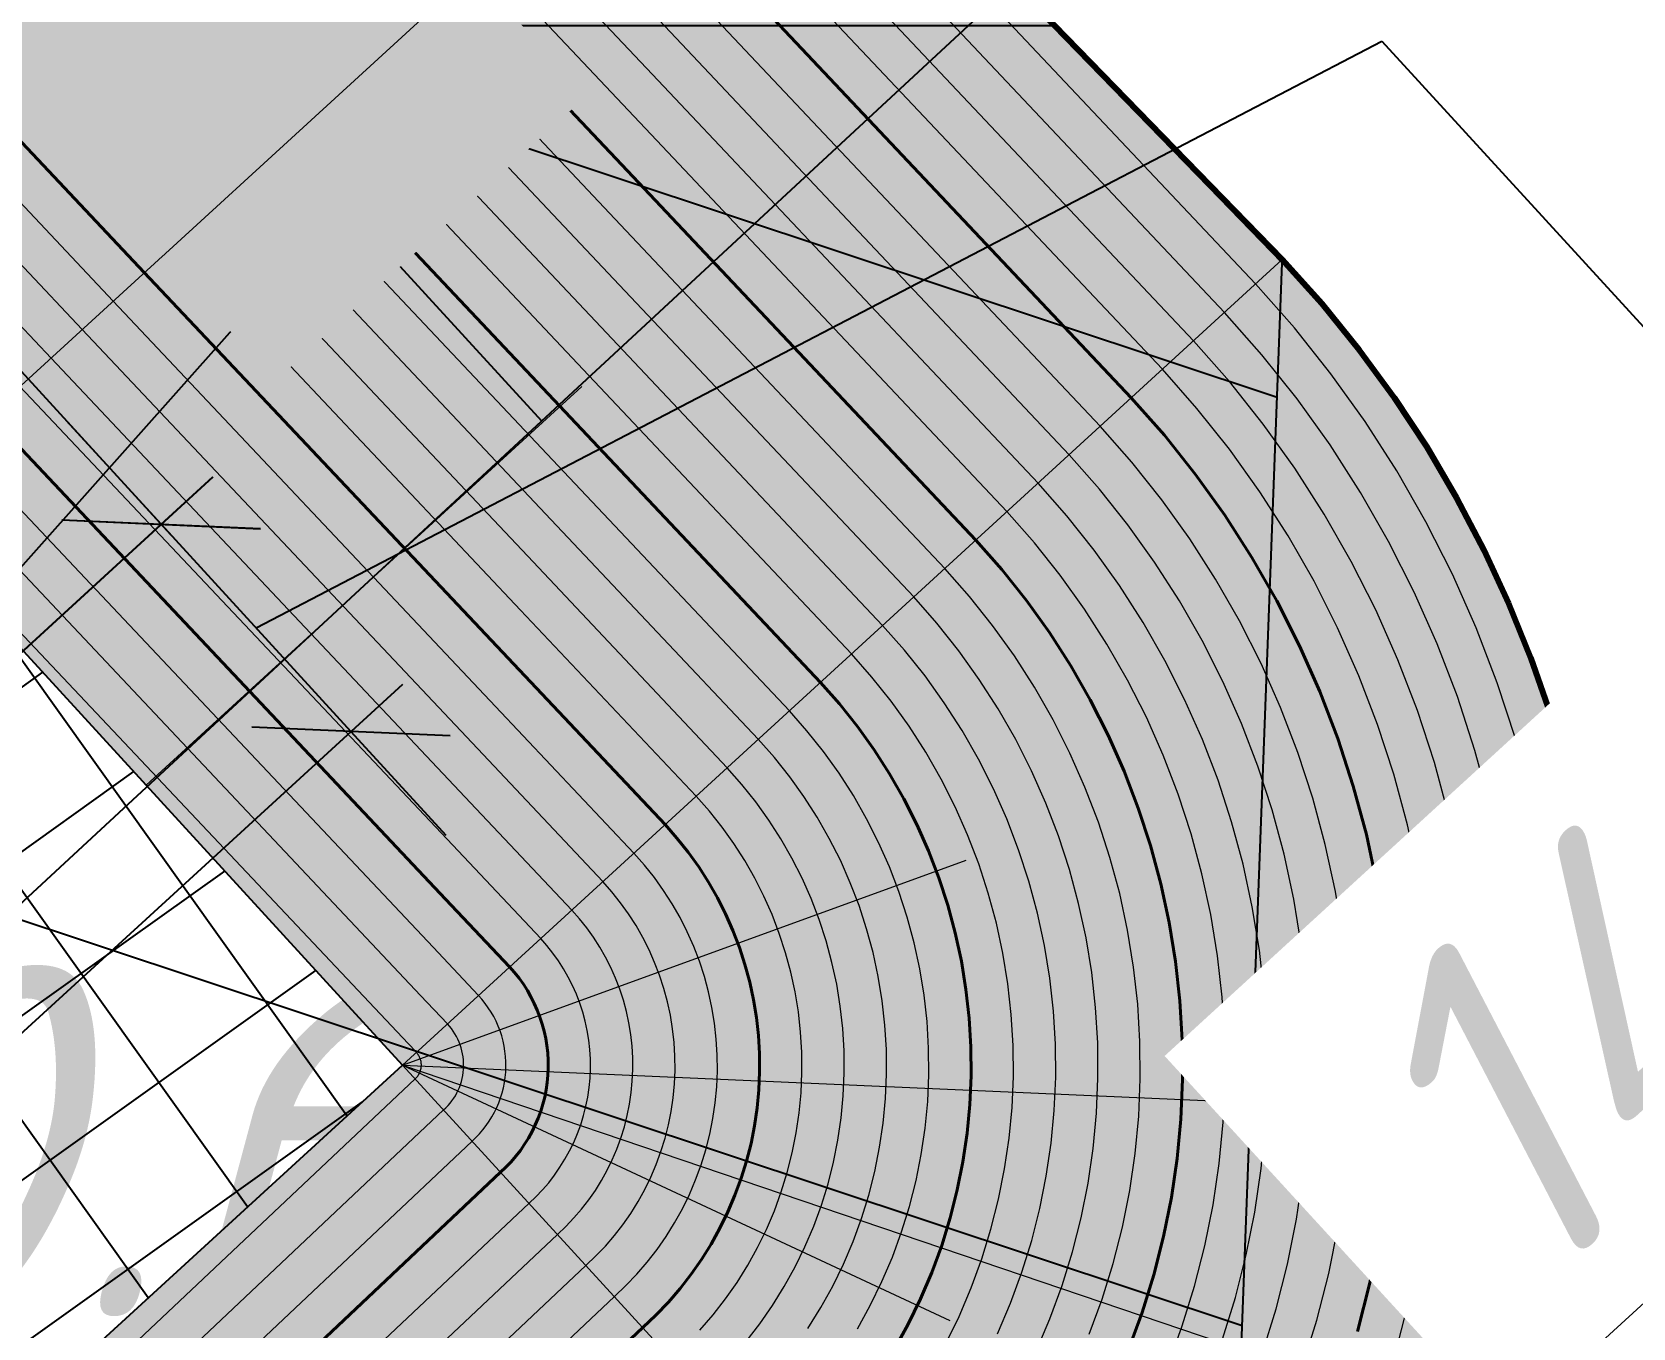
# Model space of a CAD drawing. Header units: metres. Extents: x 2306714 to 2308412, y 453204 to 454783.
# Drawn here: x 2308004.61 to 2308010.31, y 454411.59 to 454416.2 of the extents above; entities that cross this region are included whole.
import ezdxf

# ---------------------------------------------------------------- set-up
doc = ezdxf.new("R2010")
doc.units = ezdxf.units.M
doc.linetypes.add('ACAD_ISO02W100', pattern=[15, 12, -3])
for name, color, linetype, lineweight in [('280_ПОР_Откосы планировки', 250, 'Continuous', 20), ('ГП_АД том 3.2.6', 250, 'Continuous', 40), ('ГП_ВП', 1, 'Continuous', 40), ('ГП_Границы ЗУ', 1, 'Continuous', 50)]:
    doc.layers.add(name, color=color, linetype=linetype, lineweight=lineweight)
for name, color, linetype in [('АД_серый', 250, 'Continuous'), ('ГП_здания', 7, 'Continuous'), ('ГП_ПЗМ', 7, 'Continuous'), ('ГП_ПЗМ @ 0.5 (1)', 7, 'Continuous'), ('ГП_Размеры проезд', 7, 'Continuous'), ('ПП_Дорога_Покрытия_Газон', 3, 'Continuous')]:
    doc.layers.add(name, color=color, linetype=linetype)
doc.styles.add('ASML', font='isocpeui.ttf')
doc.styles.add('Ck_rus', font='isocpeur.ttf', dxfattribs={"width": 0.8, "oblique": 15, "height": 2.5})
doc.styles.add('СПДС', font='isocpeur.ttf')
doc.dimstyles.new('ASML', dxfattribs={"dimtxt": 2.3, "dimasz": 1.5, "dimexe": 0.5, "dimexo": 0.5, "dimgap": 0.5, "dimtad": 1, "dimzin": 0, "dimdsep": 46, "dimtxsty": 'ASML', "dimblk": 'OBLIQUE', "dimcen": 0.09, "dimdle": 0.5, "dimadec": 0, "dimazin": 0, "dimtfac": 1, "dimtofl": 0, "dimtmove": 0, "dimatfit": 3, "dimldrblk": 'NONE', "dimfxl": 1, "dimtolj": 1, "dimtzin": 0, "dimarcsym": 0})
doc.dimstyles.new('Ck_Линейный р-р', dxfattribs={"dimscale": 0, "dimtxt": 2.5, "dimasz": 1, "dimexe": 0.5, "dimexo": 0.5, "dimtad": 1, "dimzin": 1, "dimtxsty": 'Ck_rus', "dimblk": 'OBLIQUE', "dimcen": 0, "dimdle": 0.1, "dimadec": 0, "dimazin": 0, "dimtfac": 1, "dimtofl": 0, "dimtmove": 1, "dimatfit": 3, "dimfxl": 1, "dimarcsym": 0})

# ---------------------------------------------------------------- blocks, each defined once
blk = doc.blocks.new('АД 3.2.6')
at = {"layer": 'АД_серый'}
h = blk.add_hatch(dxfattribs=at)
h.set_pattern_fill('ANSI37', color=256, scale=0.25)
h.set_pattern_definition([(45, (-2306965.9422, -453205.9558), (-0.56126600757, 0.56126600757), []), (135, (-2306965.9422, -453205.9558), (-0.56126600757, -0.56126600757), [])])
edge = h.paths.add_edge_path()
edge.add_line((1053.9319, 1206.0854), (1054.0254, 1208.2048))
edge.add_line((1054.0254, 1208.2048), (1018.622, 1175.7919))
edge.add_line((1018.622, 1175.7919), (966.9921, 1128.523))
edge.add_line((966.9921, 1128.523), (878.4835, 1047.4907))
edge.add_line((878.4835, 1047.4907), (841.605, 1013.7272))
edge.add_line((841.605, 1013.7272), (814.3149, 988.7422))
edge.add_line((814.3149, 988.7422), (777.4363, 954.9787))
edge.add_line((777.4363, 954.9787), (740.5578, 921.2153))
edge.add_line((740.5578, 921.2153), (666.8007, 853.6883))
edge.add_line((666.8007, 853.6883), (629.9221, 819.9248))
edge.add_line((629.9221, 819.9248), (593.0436, 786.1613))
edge.add_line((593.0436, 786.1613), (556.165, 752.3978))
edge.add_line((556.165, 752.3978), (292.4178, 510.9289))
edge.add_line((292.4178, 510.9289), (59.0612, 297.2835))
edge.add_arc((479.2476, -161.67), 622.25, 132.475091, 141.1317968)
edge.add_line((-5.2309, 228.8112), (-27.9582, 200.6129))
edge.add_arc((-516.719, 594.5456), 627.75, 312.4752307, 321.1317966, ccw=False)
edge.add_line((-92.8174, 131.5364), (-212.2347, 22.2055))
edge.add_line((-212.2347, 22.2055), (-211.2218, 21.0992))
edge.add_line((-211.2218, 21.0992), (-91.8045, 130.43))
edge.add_arc((-516.719, 594.5456), 629.25, 312.4752307, 321.1317966)
edge.add_line((-26.7903, 199.6716), (-4.063, 227.8699))
edge.add_arc((479.2476, -161.67), 620.75, 132.475091, 141.1317968, ccw=False)
edge.add_line((60.0741, 296.1771), (293.446, 509.8366))
edge.add_line((293.446, 509.8366), (557.178, 751.2915))
edge.add_line((557.178, 751.2915), (594.0565, 785.0549))
edge.add_line((594.0565, 785.0549), (630.9351, 818.8184))
edge.add_line((630.9351, 818.8184), (667.8136, 852.5819))
edge.add_line((667.8136, 852.5819), (741.5707, 920.1089))
edge.add_line((741.5707, 920.1089), (778.4493, 953.8723))
edge.add_line((778.4493, 953.8723), (815.3278, 987.6358))
edge.add_line((815.3278, 987.6358), (842.6179, 1012.6208))
edge.add_line((842.6179, 1012.6208), (879.4965, 1046.3843))
edge.add_line((879.4965, 1046.3843), (968.005, 1127.4166))
edge.add_line((968.005, 1127.4166), (1019.635, 1174.6855))
edge.add_line((1019.635, 1174.6855), (1053.9319, 1206.0854))
blk.add_line((1043.7001, 1196.0402, 149.1817), (1046.431, 1193.0574, 149.1817), dxfattribs=at)
at = {"layer": 'АД_серый', "linetype": 'Continuous', "flags": 128}
blk.add_lwpolyline([(989.1781, 1138.3505), (1003.1968, 1152.6562), (1021.4386, 1169.7536), (1022.3251, 1170.5773), (1039.7028, 1186.8266), (1053.0343, 1199.1728), (1057.623, 1197.9831), (1061.5821, 1199.951), (1068.9041, 1206.7623), (1079.1253, 1216.3306), (1082.4024, 1221.2742), (1081.2813, 1225.5188), (1087.2681, 1231.1308), (1112.9733, 1254.8851)], dxfattribs=at)
blk = doc.blocks.new('A$C87f44b07')
at = {"layer": 'ПП_Дорога_Покрытия_Газон'}
h = blk.add_hatch(dxfattribs=at)
h.set_pattern_fill('ANSI37', color=256, scale=0.15, angle=-9.0786)
h.set_pattern_definition([(35.921367233, (-2304777.8166, -470374.10684), (-0.27940368472, 0.38567816047), []), (125.921367233, (-2304777.8166, -470374.10684), (-0.38567816047, -0.27940368472), [])])
h.paths.add_polyline_path([(-0.3907, 2.5449), (0.3633, 3.2449), (3.0376, 0.3599), (8.9492, 5.8398), (6.6091, 8.3605), (11.0071, 12.4422), (11.6545, 11.7446), (11.4713, 11.5745), (12.9681, 9.9622), (14.3606, 11.2548), (12.8638, 12.8672), (12.6732, 12.6903), (12.0259, 13.3878), (13.9388, 15.1631), (16.5931, 12.3045), (24.2884, 19.4482), (21.2927, 22.6745), (22.0257, 23.3549), (25.7003, 19.3966), (3.2837, -1.4132)])
at = {"layer": 'ПП_Дорога_Покрытия_Газон', "elevation": 146.5915}
blk.add_lwpolyline([(-0.3907, 2.5449), (3.2837, -1.4132), (25.7003, 19.3966), (22.0257, 23.3549)], dxfattribs=at)
blk = doc.blocks.new('_Oblique')
at = {"color": 0, "linetype": 'ByBlock', "lineweight": -2}
blk.add_line((-0.5, -0.5), (0.5, 0.5), dxfattribs=at)
blk = doc.blocks.new('*D66')
at = {"layer": 'ГП_Размеры проезд', "color": 0, "lineweight": -2, "transparency": 16777216}
for p, q in [((2308005.4091, 454414.0804), (2308009.4158, 454416.1689)), ((2308009.4158, 454416.1689), (2308011.7018, 454413.6724)), ((2308005.0717, 454414.449), (2308004.734, 454414.8177)), ((2308003.2898, 454412.8173), (2308005.256, 454414.6178)), ((2308005.0717, 454414.449), (2308005.7466, 454413.7119)), ((2308003.9647, 454412.0802), (2308005.931, 454413.8807)), ((2308005.7466, 454413.7119), (2308006.0843, 454413.3431))]:
    blk.add_line(p, q, dxfattribs=at)
at = {"layer": 'ГП_Размеры проезд', "color": 0, "lineweight": -2, "transparency": 16777216, "xscale": 0.5, "yscale": 0.5, "zscale": 0.5}
for p, rotation in [((2308005.0717, 454414.449), 312.4799756178337), ((2308005.7466, 454413.7119), 132.4799756178336)]:
    blk.add_blockref('_Oblique', p, dxfattribs=dict(at, rotation=rotation))
at = {"layer": 'ГП_Размеры проезд', "color": 0, "lineweight": 30, "transparency": 16777216, "insert": (2308011.4807, 454415.7648), "char_height": 1.25, "attachment_point": 5, "rotation": 312.48, "style": 'Ck_rus', "bg_fill": 3, "box_fill_scale": 1.1, "bg_fill_color": 9, "bg_fill_true_color": 13158600, "bg_fill_transparency": 0}
blk.add_mtext('1,00', dxfattribs=at)
blk = doc.blocks.new('*D64')
at = {"layer": 'ГП_Размеры проезд', "color": 0, "lineweight": -2, "transparency": 16777216}
for p, q in [((2308004.232, 454418.7002), (2308001.9463, 454421.1969)), ((2308002.7748, 454416.9573), (2308004.232, 454418.7002)), ((2308000.6547, 454415.6952), (2308002.6211, 454417.4955)), ((2308003.1467, 454416.5511), (2308002.4029, 454417.3635)), ((2308001.3309, 454414.9565), (2308003.2973, 454416.7568))]:
    blk.add_line(p, q, dxfattribs=at)
at = {"layer": 'ГП_Размеры проезд', "color": 0, "lineweight": -2, "transparency": 16777216, "xscale": 0.5, "yscale": 0.5, "zscale": 0.5}
for p, rotation in [((2308002.4367, 454417.3267), 132.4750878704955), ((2308003.113, 454416.588), 312.4750878704956)]:
    blk.add_blockref('_Oblique', p, dxfattribs=dict(at, rotation=rotation))
at = {"layer": 'ГП_Размеры проезд', "color": 0, "lineweight": 30, "transparency": 16777216, "insert": (2308004.0111, 454420.7926), "char_height": 1.25, "attachment_point": 5, "rotation": 312.4751, "style": 'Ck_rus', "bg_fill": 3, "box_fill_scale": 1.1, "bg_fill_color": 9, "bg_fill_true_color": 13158600, "bg_fill_transparency": 0}
blk.add_mtext('1,00', dxfattribs=at)
blk = doc.blocks.new('*D65')
at = {"layer": 'ГП_Размеры проезд', "color": 0, "lineweight": -2, "transparency": 16777216}
for p, q in [((2308001.3309, 454414.9565), (2308003.2972, 454416.757)), ((2308003.079, 454416.6251), (2308005.105, 454414.4125)), ((2308003.2894, 454412.8177), (2308005.2556, 454414.6182))]:
    blk.add_line(p, q, dxfattribs=at)
at = {"layer": 'ГП_Размеры проезд', "color": 0, "lineweight": -2, "transparency": 16777216, "xscale": 0.5, "yscale": 0.5, "zscale": 0.5}
for p, rotation in [((2308003.1128, 454416.5882), 132.4801224844849), ((2308005.0713, 454414.4494), 312.4801224844849)]:
    blk.add_blockref('_Oblique', p, dxfattribs=dict(at, rotation=rotation))
at = {"layer": 'ГП_Размеры проезд', "color": 0, "lineweight": 30, "transparency": 16777216, "insert": (2308005.0139, 454416.363), "char_height": 1.25, "attachment_point": 5, "rotation": 312.4801, "style": 'Ck_rus', "bg_fill": 3, "box_fill_scale": 1.1, "bg_fill_color": 9, "bg_fill_true_color": 13158600, "bg_fill_transparency": 0}
blk.add_mtext('2,90', dxfattribs=at)
blk = doc.blocks.new('BD_Cart_Volume')
at = {"color": 1, "linetype": 'ByBlock', "lineweight": -2, "transparency": 33554687, "style": 'СПДС'}
blk.add_attdef('Volume_001', (-2.125, 0.75), '', height=2.5, dxfattribs=at)
at = {"color": 7, "linetype": 'ByBlock', "lineweight": -2, "transparency": 33554687, "style": 'СПДС'}
blk.add_attdef('Area_001', (-1.0625, -1.625), '', height=1.25, dxfattribs=at)
blk = doc.blocks.new('площ ноп 5этап')
at = {"layer": 'ГП_ПЗМ'}
h = blk.add_hatch(dxfattribs=at)
h.set_pattern_fill('ANSI31', color=1, angle=5156.6202, style=0)
h.set_pattern_definition([(161.62015618, (-2307928.5274, -454355.401), (-1.001125794, -3.013033711), [])])
h.paths.add_polyline_path([(73.4435, 60.8217), (79.7163, 60.8217), (76.7661, 63.8636)])
h.paths.add_polyline_path([(70.8581, 45.1944), (76.9251, 50.8217), (70.8581, 50.8217)])
h.paths.add_polyline_path([(66.1937, 40.8217), (60.8581, 35.8226), (60.8581, 40.8217)])
h.paths.add_polyline_path([(50.65, 34.5056), (48.0289, 37.554), (50.8581, 40.1441), (50.8581, 34.2636)])
h.paths.add_polyline_path([(59.1453, 43.7455), (55.9517, 40.8217), (60.8581, 40.8217), (66.2, 40.8217), (70.8581, 45.1944), (70.8581, 50.8217), (62.1545, 50.8217), (63.4731, 49.3847), (64.5056, 50.3301), (65.6536, 49.0763), (64.621, 48.1309), (63.4731, 49.3847), (61.7324, 50.7775), (50.8581, 40.8217), (53.6075, 40.8217), (53.0293, 41.4543), (57.4989, 45.5438)])
h.paths.add_polyline_path([(51.5517, 33.4569), (50.8581, 34.2636), (50.8581, 40.1441), (51.1955, 40.4531), (50.8581, 40.8217), (53.6075, 40.8217), (54.6756, 39.6534), (55.9517, 40.8217), (60.8581, 40.8217), (60.8581, 35.8226), (59.5181, 34.5672), (57.9266, 33.0882)])
h.paths.add_polyline_path([(70.8581, 50.8217), (70.8581, 53.8421), (74.5776, 57.248), (72.6191, 59.3868), (70.8581, 57.7745), (70.8581, 59.1323), (72.6803, 60.8006), (73.018, 60.4322), (73.4435, 60.8217), (79.7163, 60.8217), (80.5336, 59.979), (80.3071, 53.9513), (76.9251, 50.8217)])
h.paths.add_polyline_path([(70.8581, 57.7745), (70.8581, 59.1323), (61.7807, 50.8217), (70.8581, 50.8217), (70.8581, 53.8421), (68.3087, 51.5077), (66.3497, 53.647)])
h.paths.add_polyline_path([(65.6536, 49.0763), (64.621, 48.1309), (63.4731, 49.3847), (64.5056, 50.3301)], flags=16)
h.paths.add_polyline_path([(65.6536, 49.0763), (64.621, 48.1309), (63.4731, 49.3847), (64.5056, 50.3301)], flags=17)
at = {"layer": 'ГП_ПЗМ', "flags": 128}
blk.add_lwpolyline([(91.3787, 64.673), (85.959, 64.673), (85.959, 66.748), (85.959, 62.598), (85.959, 64.673), (81.1841, 64.673), (74.5776, 57.248)], dxfattribs=at)
at = {"layer": 'ГП_ПЗМ'}
blk.add_lwpolyline([(80.3071, 53.9513), (80.5336, 59.979), (79.7163, 60.8217), (73.4435, 60.8217), (73.018, 60.4322), (72.6803, 60.8006), (70.8581, 59.1323), (70.8581, 57.7745), (72.6191, 59.3868), (74.5776, 57.248), (70.8581, 53.8421), (70.8581, 50.8217), (76.9251, 50.8217)], close=True, dxfattribs=at)
at = {"layer": 'ГП_ПЗМ @ 0.5 (1)'}
ref = blk.add_blockref('BD_Cart_Volume', (75.9174, 55.855), dxfattribs=dict(at, xscale=0.5, yscale=0.5, zscale=0.5))
ref.add_attrib('Volume_001', '+150.65', (72.9491, 56.23), dxfattribs={"layer": '0', "color": 1, "linetype": 'ByBlock', "lineweight": -2, "transparency": 33554687, "height": 1.25, "style": 'ASML'})
blk = doc.blocks.new('откос компрес 4')
at = {"layer": '280_ПОР_Откосы планировки'}
h = blk.add_hatch(dxfattribs=at)
h.set_pattern_fill('GRASS', color=110, scale=0.02, style=0)
h.set_pattern_definition([(90, (1297.12314, 992.31752), (-0.3592102448, 0.3592102448), [0.09525, -0.6231704896]), (45, (1297.12314, 992.3175), (-0.35921024484, 0.35921024484), [0.09525, -0.41275]), (135, (1297.12314, 992.3175), (-0.35921024484, -0.35921024484), [0.09525, -0.41275])])
edge = h.paths.add_edge_path()
edge.add_line((2307983.3699, 454391.8705), (2308005.9301, 454412.5247))
edge.add_line((2308005.9301, 454412.5247), (2308002.283, 454416.5083))
edge.add_line((2308002.283, 454416.5083), (2308005.2935, 454419.2645))
edge.add_line((2308005.2935, 454419.2645), (2308009.0615, 454415.3914))
edge.add_arc((2308005.9812, 454412.4833), 4.2362, -47.6571, 43.3533, ccw=False)
edge.add_line((2308008.8345, 454409.3522), (2307986.4663, 454388.4884))
edge.add_arc((2307983.3251, 454391.9037), 4.6402, 223.1708, 312.6057, ccw=False)
edge.add_line((2307979.9409, 454388.729), (2307976.5564, 454392.9549))
edge.add_line((2307976.5564, 454392.9549), (2307979.723, 454395.854))
edge.add_line((2307979.723, 454395.854), (2307983.3699, 454391.8705))
at = {"layer": '280_ПОР_Откосы планировки', "color": 0, "linetype": 'Continuous', "lineweight": 20}
for p, q in [((2308004.1066, 454414.5165, 146.3176), (2308007.1775, 454417.328, 143.5419)), ((2308005.9301, 454412.5247, 146.3446), (2308009.0615, 454415.3914, 143.5143)), ((2308005.0184, 454413.5206, 146.3311), (2308006.5689, 454414.9401, 144.9296)), ((2308005.9301, 454412.5247, 146.3446), (2308007.9365, 454413.2539, 144.9249)), ((2308005.9301, 454412.5247, 146.3446), (2308008.8345, 454409.3522, 143.4772)), ((2308005.9301, 454412.5247, 146.3446), (2308007.8783, 454411.6152, 144.9156)), ((2308005.9301, 454412.5247, 146.3446), (2308010.2148, 454412.3357, 143.4958))]:
    blk.add_line(p, q, dxfattribs=at)
blk.add_polyline3d([(2308010.1051, 454411.5145, 143.4912), (2308010.1429, 454411.6924, 143.4922), (2308010.173, 454411.8717, 143.4932), (2308010.1954, 454412.0522, 143.4942), (2308010.21, 454412.2334, 143.4953), (2308010.2168, 454412.4152, 143.4963), (2308010.2159, 454412.597, 143.4973), (2308010.2071, 454412.7786, 143.4983), (2308010.1905, 454412.9597, 143.4993), (2308010.1662, 454413.1399, 143.5003), (2308010.1341, 454413.3189, 143.5013), (2308010.0945, 454413.4964, 143.5023), (2308010.0472, 454413.672, 143.5033), (2308009.9924, 454413.8454, 143.5043), (2308009.9303, 454414.0163, 143.5053), (2308009.8608, 454414.1844, 143.5063), (2308009.7843, 454414.3493, 143.5073), (2308009.7007, 454414.5108, 143.5083), (2308009.6102, 454414.6686, 143.5093), (2308009.5131, 454414.8223, 143.5103), (2308009.4095, 454414.9717, 143.5113), (2308009.2995, 454415.1166, 143.5123), (2308009.1834, 454415.2566, 143.5133), (2308009.0615, 454415.3914, 143.5143), (2308009.0615, 454415.3914, 143.5143), (2308005.2935, 454419.2645, 143.5695)], dxfattribs=at)

msp = doc.modelspace()

# ---------------------------------------------------------------- linework, layer by layer
at = {"layer": 'ГП_ВП', "color": 1, "linetype": 'Continuous', "lineweight": 20, "flags": 128}
for points, elevation in [([(2308008.1853, 454411.5064), (2308008.2345, 454411.6218), (2308008.2776, 454411.7395), (2308008.3147, 454411.8593), (2308008.3455, 454411.9809), (2308008.3701, 454412.1039), (2308008.3883, 454412.2281), (2308008.4002, 454412.3529), (2308008.4056, 454412.4783), (2308008.4046, 454412.6037), (2308008.3971, 454412.7289), (2308008.3833, 454412.8536), (2308008.3631, 454412.9773), (2308008.3366, 454413.0998), (2308008.3038, 454413.2208), (2308008.265, 454413.34), (2308008.2201, 454413.4569), (2308008.1693, 454413.5714), (2308008.1128, 454413.6832), (2308008.0506, 454413.7918), (2308007.9831, 454413.8972), (2308007.9103, 454413.9989), (2308007.8324, 454414.0967), (2308007.7497, 454414.1905), (2308006.6621, 454415.3432), (2308005.8963, 454416.155), (2308004.8053, 454417.3113)], 144.7), ([(2308009.9096, 454411.4143), (2308009.9611, 454411.6172), (2308010.0021, 454411.8225), (2308010.0325, 454412.0297), (2308010.0522, 454412.2381), (2308010.0613, 454412.4472), (2308010.0596, 454412.6566), (2308010.0472, 454412.8655), (2308010.0241, 454413.0735), (2308009.9903, 454413.28), (2308009.9461, 454413.4845), (2308009.8915, 454413.6865), (2308009.8266, 454413.8853), (2308009.7517, 454414.0805), (2308009.667, 454414.2716), (2308009.5726, 454414.458), (2308009.4689, 454414.6394), (2308009.3562, 454414.8152), (2308009.2347, 454414.9849), (2308009.1047, 454415.1482), (2308008.9667, 454415.3047), (2308007.1517, 454417.2285)], 143.6), ([(2308008.0482, 454411.5684), (2308008.0943, 454411.6767), (2308008.1349, 454411.7873), (2308008.1697, 454411.8998), (2308008.1987, 454412.014), (2308008.2217, 454412.1295), (2308008.2389, 454412.2461), (2308008.25, 454412.3634), (2308008.2551, 454412.4811), (2308008.2541, 454412.5989), (2308008.2471, 454412.7165), (2308008.2341, 454412.8336), (2308008.2151, 454412.9498), (2308008.1902, 454413.0649), (2308008.1595, 454413.1785), (2308008.123, 454413.2904), (2308008.0809, 454413.4003), (2308008.0332, 454413.5078), (2308007.9801, 454413.6127), (2308007.9217, 454413.7148), (2308007.8582, 454413.8137), (2308007.7899, 454413.9093), (2308007.7167, 454414.0012), (2308007.639, 454414.0892), (2308006.6176, 454415.1719), (2308005.7856, 454416.0537), (2308004.7621, 454417.1386)], 144.8), ([(2308009.7646, 454411.4548), (2308009.8142, 454411.6503), (2308009.8537, 454411.8481), (2308009.883, 454412.0477), (2308009.9021, 454412.2485), (2308009.9108, 454412.4501), (2308009.9091, 454412.6518), (2308009.8972, 454412.8531), (2308009.8749, 454413.0535), (2308009.8424, 454413.2525), (2308009.7998, 454413.4496), (2308009.7472, 454413.6441), (2308009.6847, 454413.8357), (2308009.6125, 454414.0238), (2308009.5308, 454414.2079), (2308009.4399, 454414.3876), (2308009.34, 454414.5623), (2308009.2314, 454414.7317), (2308009.1143, 454414.8953), (2308008.989, 454415.0526), (2308008.856, 454415.2034), (2308007.1072, 454417.0571)], 143.7), ([(2308007.8628, 454411.5313), (2308007.9111, 454411.6303), (2308007.9542, 454411.7316), (2308007.9921, 454411.835), (2308008.0247, 454411.9403), (2308008.0518, 454412.0471), (2308008.0734, 454412.1551), (2308008.0894, 454412.2641), (2308008.0998, 454412.3738), (2308008.1045, 454412.4839), (2308008.1036, 454412.5941), (2308008.0971, 454412.7041), (2308008.0849, 454412.8136), (2308008.0672, 454412.9223), (2308008.0439, 454413.0299), (2308008.0152, 454413.1362), (2308007.981, 454413.2408), (2308007.9416, 454413.3436), (2308007.897, 454413.4441), (2308007.8474, 454413.5423), (2308007.7928, 454413.6377), (2308007.7334, 454413.7303), (2308007.6695, 454413.8196), (2308007.6011, 454413.9056), (2308007.5284, 454413.9879), (2308006.5731, 454415.0005), (2308005.675, 454415.9524), (2308004.7189, 454416.9658)], 144.9), ([(2308009.6196, 454411.4953), (2308009.6673, 454411.6834), (2308009.7054, 454411.8737), (2308009.7336, 454412.0657), (2308009.7519, 454412.259), (2308009.7602, 454412.4529), (2308009.7587, 454412.647), (2308009.7472, 454412.8407), (2308009.7257, 454413.0335), (2308009.6945, 454413.225), (2308009.6535, 454413.4146), (2308009.6028, 454413.6018), (2308009.5427, 454413.7861), (2308009.4733, 454413.9671), (2308009.3947, 454414.1443), (2308009.3072, 454414.3172), (2308009.2111, 454414.4853), (2308009.1065, 454414.6483), (2308008.9939, 454414.8056), (2308008.8734, 454414.9571), (2308008.7454, 454415.1021), (2308007.0626, 454416.8857)], 143.8), ([(2308009.4746, 454411.5357), (2308009.5205, 454411.7164), (2308009.557, 454411.8993), (2308009.5841, 454412.0838), (2308009.6017, 454412.2694), (2308009.6097, 454412.4557), (2308009.6082, 454412.6421), (2308009.5971, 454412.8283), (2308009.5766, 454413.0135), (2308009.5465, 454413.1975), (2308009.5071, 454413.3796), (2308009.4585, 454413.5595), (2308009.4007, 454413.7366), (2308009.334, 454413.9104), (2308009.2585, 454414.0806), (2308009.1745, 454414.2467), (2308009.0821, 454414.4082), (2308008.9817, 454414.5648), (2308008.8735, 454414.716), (2308008.7577, 454414.8615), (2308008.6348, 454415.0008), (2308007.0181, 454416.7143)], 143.9), ([(2308008.9913, 454411.5008), (2308009.0396, 454411.6571), (2308009.0799, 454411.8156), (2308009.1119, 454411.976), (2308009.1357, 454412.1379), (2308009.1511, 454412.3007), (2308009.1582, 454412.4642), (2308009.1568, 454412.6277), (2308009.1471, 454412.791), (2308009.1291, 454412.9535), (2308009.1027, 454413.1149), (2308009.0682, 454413.2747), (2308009.0255, 454413.4325), (2308008.9748, 454413.5878), (2308008.9163, 454413.7404), (2308008.8501, 454413.8897), (2308008.7764, 454414.0354), (2308008.6953, 454414.1771), (2308008.6072, 454414.3144), (2308008.5123, 454414.4471), (2308008.4107, 454414.5747), (2308008.3029, 454414.6969), (2308006.8846, 454416.2002), (2308006.4494, 454416.6614)], 144.2), ([(2308007.5493, 454411.5859), (2308007.5952, 454411.6688), (2308007.6368, 454411.7541), (2308007.674, 454411.8414), (2308007.7067, 454411.9305), (2308007.7347, 454412.0212), (2308007.7581, 454412.1132), (2308007.7767, 454412.2063), (2308007.7905, 454412.3002), (2308007.7994, 454412.3947), (2308007.8035, 454412.4896), (2308007.8027, 454412.5845), (2308007.7971, 454412.6792), (2308007.7866, 454412.7736), (2308007.7713, 454412.8672), (2308007.7513, 454412.9599), (2308007.7265, 454413.0515), (2308007.6971, 454413.1417), (2308007.6631, 454413.2302), (2308007.6247, 454413.3169), (2308007.5819, 454413.4014), (2308007.5349, 454413.4836), (2308007.4838, 454413.5634), (2308007.4287, 454413.6403), (2308007.3697, 454413.7144), (2308007.3071, 454413.7853), (2308006.4841, 454414.6577), (2308005.4537, 454415.7498), (2308004.6325, 454416.6202)], 145.1), ([(2308008.8486, 454411.5486), (2308008.8946, 454411.6975), (2308008.933, 454411.8487), (2308008.9635, 454412.0016), (2308008.9862, 454412.1559), (2308009.0009, 454412.3112), (2308009.0077, 454412.467), (2308009.0064, 454412.6229), (2308008.9971, 454412.7786), (2308008.9799, 454412.9335), (2308008.9548, 454413.0874), (2308008.9219, 454413.2397), (2308008.8812, 454413.3902), (2308008.8329, 454413.5383), (2308008.7771, 454413.6837), (2308008.7139, 454413.826), (2308008.6436, 454413.9649), (2308008.5664, 454414.1), (2308008.4824, 454414.231), (2308008.3919, 454414.3575), (2308008.2951, 454414.4791), (2308008.1922, 454414.5956), (2308006.8401, 454416.0288), (2308006.3388, 454416.5601)], 144.3), ([(2308007.3731, 454411.5873), (2308007.4192, 454411.6613), (2308007.4614, 454411.7376), (2308007.4997, 454411.816), (2308007.5339, 454411.8963), (2308007.5639, 454411.9782), (2308007.5897, 454412.0616), (2308007.6112, 454412.1462), (2308007.6283, 454412.2319), (2308007.641, 454412.3182), (2308007.6492, 454412.4052), (2308007.653, 454412.4924), (2308007.6523, 454412.5797), (2308007.6471, 454412.6668), (2308007.6375, 454412.7536), (2308007.6234, 454412.8397), (2308007.605, 454412.925), (2308007.5822, 454413.0092), (2308007.5551, 454413.0921), (2308007.5239, 454413.1735), (2308007.4886, 454413.2532), (2308007.4492, 454413.331), (2308007.406, 454413.4066), (2308007.3589, 454413.4799), (2308007.3083, 454413.5507), (2308007.2541, 454413.6188), (2308007.1965, 454413.684), (2308006.4396, 454414.4863), (2308005.3431, 454415.6485), (2308004.5893, 454416.4475)], 145.2), ([(2308008.6548, 454411.4571), (2308008.7058, 454411.5963), (2308008.7496, 454411.738), (2308008.7861, 454411.8817), (2308008.8152, 454412.0272), (2308008.8367, 454412.1739), (2308008.8507, 454412.3216), (2308008.8571, 454412.4698), (2308008.8559, 454412.6181), (2308008.8471, 454412.7662), (2308008.8308, 454412.9135), (2308008.8069, 454413.0599), (2308008.7755, 454413.2048), (2308008.7368, 454413.3478), (2308008.6909, 454413.4887), (2308008.6378, 454413.627), (2308008.5778, 454413.7624), (2308008.5109, 454413.8945), (2308008.4375, 454414.023), (2308008.3576, 454414.1475), (2308008.2715, 454414.2678), (2308008.1794, 454414.3835), (2308008.0816, 454414.4944), (2308006.7956, 454415.8574), (2308006.2282, 454416.4588)], 144.4), ([(2308009.134, 454411.4531), (2308009.1846, 454411.6166), (2308009.2267, 454411.7826), (2308009.2603, 454411.9504), (2308009.2851, 454412.1198), (2308009.3013, 454412.2903), (2308009.3087, 454412.4613), (2308009.3073, 454412.6325), (2308009.2971, 454412.8034), (2308009.2782, 454412.9735), (2308009.2507, 454413.1424), (2308009.2145, 454413.3097), (2308009.1698, 454413.4748), (2308009.1168, 454413.6374), (2308009.0555, 454413.7971), (2308008.9862, 454413.9533), (2308008.9091, 454414.1058), (2308008.8243, 454414.2541), (2308008.732, 454414.3979), (2308008.6327, 454414.5367), (2308008.5264, 454414.6703), (2308008.4135, 454414.7982), (2308006.9291, 454416.3715)], 144.1), ([(2308007.1528, 454411.5411), (2308007.2015, 454411.6039), (2308007.247, 454411.6692), (2308007.2891, 454411.7367), (2308007.3276, 454411.8064), (2308007.3626, 454411.8779), (2308007.3938, 454411.9512), (2308007.4212, 454412.026), (2308007.4447, 454412.1021), (2308007.4643, 454412.1793), (2308007.4799, 454412.2574), (2308007.4915, 454412.3363), (2308007.499, 454412.4156), (2308007.5025, 454412.4952), (2308007.5018, 454412.5749), (2308007.4971, 454412.6544), (2308007.4883, 454412.7336), (2308007.4755, 454412.8122), (2308007.4586, 454412.89), (2308007.4378, 454412.9669), (2308007.4132, 454413.0425), (2308007.3847, 454413.1168), (2308007.3524, 454413.1896), (2308007.3165, 454413.2605), (2308007.277, 454413.3295), (2308007.2341, 454413.3964), (2308007.1879, 454413.4611), (2308007.1384, 454413.5232), (2308007.0859, 454413.5828), (2308006.3951, 454414.315), (2308005.2324, 454415.5472), (2308004.5461, 454416.2747)], 145.3), ([(2308008.3746, 454411.5669), (2308008.4204, 454411.6918), (2308008.4597, 454411.8189), (2308008.4924, 454411.9479), (2308008.5185, 454412.0784), (2308008.5378, 454412.21), (2308008.5504, 454412.3425), (2308008.5561, 454412.4754), (2308008.555, 454412.6085), (2308008.5471, 454412.7413), (2308008.5324, 454412.8735), (2308008.511, 454413.0048), (2308008.4829, 454413.1348), (2308008.4482, 454413.2632), (2308008.4069, 454413.3896), (2308008.3593, 454413.5136), (2308008.3055, 454413.6351), (2308008.2455, 454413.7536), (2308008.1796, 454413.8689), (2308008.1079, 454413.9806), (2308008.0307, 454414.0885), (2308007.9481, 454414.1923), (2308007.8603, 454414.2918), (2308006.7066, 454415.5146), (2308006.0069, 454416.2563)], 144.6), ([(2308006.9888, 454411.5808), (2308007.0357, 454411.6353), (2308007.0798, 454411.6921), (2308007.1209, 454411.7511), (2308007.159, 454411.8122), (2308007.1938, 454411.8751), (2308007.2254, 454411.9398), (2308007.2537, 454412.0061), (2308007.2785, 454412.0737), (2308007.2997, 454412.1425), (2308007.3175, 454412.2124), (2308007.3316, 454412.283), (2308007.342, 454412.3543), (2308007.3488, 454412.426), (2308007.352, 454412.498), (2308007.3514, 454412.5701), (2308007.3471, 454412.642), (2308007.3391, 454412.7136), (2308007.3275, 454412.7847), (2308007.3123, 454412.855), (2308007.2935, 454412.9245), (2308007.2712, 454412.993), (2308007.2454, 454413.0601), (2308007.2162, 454413.1259), (2308007.1838, 454413.1901), (2308007.1481, 454413.2525), (2308007.1093, 454413.313), (2308007.0675, 454413.3714), (2308007.0227, 454413.4276), (2308006.9752, 454413.4815), (2308006.3505, 454414.1436), (2308005.1218, 454415.4459), (2308004.5029, 454416.1019)], 145.4), ([(2308005.8172, 454410.8827), (2308006.6843, 454411.7009), (2308006.7255, 454411.7397), (2308006.7647, 454411.7807), (2308006.8016, 454411.8236), (2308006.8364, 454411.8683), (2308006.8688, 454411.9149), (2308006.8988, 454411.963), (2308006.9263, 454412.0127), (2308006.9512, 454412.0637), (2308006.9734, 454412.1159), (2308006.993, 454412.1692), (2308007.0098, 454412.2234), (2308007.0237, 454412.2785), (2308007.0349, 454412.3342), (2308007.0431, 454412.3904), (2308007.0485, 454412.4469), (2308007.0509, 454412.5037), (2308007.0505, 454412.5605), (2308007.0471, 454412.6171), (2308007.0408, 454412.6736), (2308007.0317, 454412.7296), (2308007.0197, 454412.7851), (2308007.0048, 454412.8399), (2308006.9873, 454412.8938), (2308006.9669, 454412.9468), (2308006.9439, 454412.9986), (2308006.9183, 454413.0492), (2308006.8902, 454413.0984), (2308006.8596, 454413.1461), (2308006.8267, 454413.1921), (2308006.7914, 454413.2364), (2308006.7539, 454413.2789), (2308006.2615, 454413.8008), (2308004.9005, 454415.2434), (2308004.4165, 454415.7564)], 145.6), ([(2308005.6751, 454410.9548), (2308006.5831, 454411.8115), (2308006.6187, 454411.8451), (2308006.6526, 454411.8806), (2308006.6846, 454411.9177), (2308006.7147, 454411.9565), (2308006.7427, 454411.9968), (2308006.7687, 454412.0384), (2308006.7925, 454412.0814), (2308006.8141, 454412.1256), (2308006.8333, 454412.1708), (2308006.8502, 454412.2169), (2308006.8648, 454412.2639), (2308006.8769, 454412.3116), (2308006.8865, 454412.3598), (2308006.8936, 454412.4084), (2308006.8983, 454412.4574), (2308006.9004, 454412.5065), (2308006.9, 454412.5557), (2308006.8971, 454412.6047), (2308006.8917, 454412.6536), (2308006.8837, 454412.7021), (2308006.8733, 454412.7501), (2308006.8605, 454412.7975), (2308006.8453, 454412.8442), (2308006.8277, 454412.8901), (2308006.8078, 454412.935), (2308006.7856, 454412.9788), (2308006.7613, 454413.0213), (2308006.7348, 454413.0626), (2308006.7063, 454413.1025), (2308006.6757, 454413.1409), (2308006.6433, 454413.1776), (2308006.217, 454413.6294), (2308004.7899, 454415.1421), (2308004.3733, 454415.5836)], 145.7), ([(2308005.5329, 454411.0269), (2308006.4818, 454411.9221), (2308006.5119, 454411.9506), (2308006.5405, 454411.9805), (2308006.5676, 454412.0119), (2308006.593, 454412.0446), (2308006.6167, 454412.0787), (2308006.6386, 454412.1139), (2308006.6587, 454412.1502), (2308006.6769, 454412.1875), (2308006.6932, 454412.2257), (2308006.7075, 454412.2647), (2308006.7198, 454412.3044), (2308006.73, 454412.3446), (2308006.7381, 454412.3853), (2308006.7442, 454412.4264), (2308006.7481, 454412.4678), (2308006.7499, 454412.5093), (2308006.7495, 454412.5508), (2308006.7471, 454412.5923), (2308006.7425, 454412.6336), (2308006.7358, 454412.6746), (2308006.727, 454412.7151), (2308006.7162, 454412.7552), (2308006.7033, 454412.7947), (2308006.6885, 454412.8334), (2308006.6716, 454412.8713), (2308006.6529, 454412.9083), (2308006.6323, 454412.9443), (2308006.61, 454412.9792), (2308006.5859, 454413.0129), (2308006.5601, 454413.0453), (2308006.5327, 454413.0763), (2308006.1725, 454413.458), (2308004.6793, 454415.0408), (2308004.3302, 454415.4108)], 145.8), ([(2308005.3908, 454411.099), (2308006.3805, 454412.0328), (2308006.4051, 454412.056), (2308006.4284, 454412.0804), (2308006.4505, 454412.106), (2308006.4713, 454412.1328), (2308006.4906, 454412.1606), (2308006.5085, 454412.1893), (2308006.5249, 454412.2189), (2308006.5398, 454412.2494), (2308006.5531, 454412.2806), (2308006.5648, 454412.3124), (2308006.5748, 454412.3448), (2308006.5831, 454412.3777), (2308006.5898, 454412.4109), (2308006.5947, 454412.4445), (2308006.5979, 454412.4782), (2308006.5994, 454412.5121), (2308006.5991, 454412.546), (2308006.5971, 454412.5799), (2308006.5933, 454412.6136), (2308006.5879, 454412.647), (2308006.5807, 454412.6802), (2308006.5719, 454412.7129), (2308006.5613, 454412.7451), (2308006.5492, 454412.7767), (2308006.5355, 454412.8077), (2308006.5202, 454412.8379), (2308006.5034, 454412.8672), (2308006.4851, 454412.8957), (2308006.4655, 454412.9232), (2308006.4444, 454412.9497), (2308006.422, 454412.975), (2308006.128, 454413.2867), (2308004.5686, 454414.9395)], 145.9), ([(2308005.1065, 454411.2432), (2308006.1779, 454412.254), (2308006.1914, 454412.2668), (2308006.2043, 454412.2803), (2308006.2164, 454412.2944), (2308006.2279, 454412.3091), (2308006.2385, 454412.3243), (2308006.2484, 454412.3402), (2308006.2574, 454412.3565), (2308006.2656, 454412.3732), (2308006.2729, 454412.3904), (2308006.2793, 454412.4079), (2308006.2848, 454412.4257), (2308006.2894, 454412.4438), (2308006.293, 454412.4621), (2308006.2958, 454412.4806), (2308006.2975, 454412.4991), (2308006.2983, 454412.5178), (2308006.2982, 454412.5364), (2308006.2971, 454412.5551), (2308006.295, 454412.5736), (2308006.292, 454412.592), (2308006.2881, 454412.6102), (2308006.2832, 454412.6282), (2308006.2774, 454412.6459), (2308006.2707, 454412.6633), (2308006.2632, 454412.6804), (2308006.2548, 454412.697), (2308006.2455, 454412.7131), (2308006.2355, 454412.7288), (2308006.2246, 454412.7439), (2308006.2131, 454412.7585), (2308006.2008, 454412.7724), (2308006.039, 454412.9439), (2308004.3473, 454414.7369)], 146.1), ([(2308004.9644, 454411.3153), (2308006.0766, 454412.3647), (2308006.0846, 454412.3722), (2308006.0922, 454412.3802), (2308006.0994, 454412.3885), (2308006.1061, 454412.3972), (2308006.1124, 454412.4062), (2308006.1183, 454412.4156), (2308006.1236, 454412.4252), (2308006.1284, 454412.4351), (2308006.1328, 454412.4453), (2308006.1366, 454412.4556), (2308006.1398, 454412.4662), (2308006.1425, 454412.4769), (2308006.1447, 454412.4877), (2308006.1463, 454412.4986), (2308006.1473, 454412.5096), (2308006.1478, 454412.5206), (2308006.1477, 454412.5316), (2308006.1471, 454412.5426), (2308006.1458, 454412.5536), (2308006.1441, 454412.5645), (2308006.1417, 454412.5752), (2308006.1389, 454412.5859), (2308006.1354, 454412.5964), (2308006.1315, 454412.6066), (2308006.127, 454412.6167), (2308006.1221, 454412.6265), (2308006.1166, 454412.6361), (2308006.1107, 454412.6454), (2308006.1042, 454412.6543), (2308006.0974, 454412.6629), (2308006.0901, 454412.6711), (2308005.9945, 454412.7725), (2308004.2367, 454414.6356)], 146.2), ([(2308004.8222, 454411.3874), (2308005.9753, 454412.4753), (2308005.9778, 454412.4776), (2308005.9801, 454412.4801), (2308005.9824, 454412.4827), (2308005.9844, 454412.4854), (2308005.9864, 454412.4881), (2308005.9882, 454412.491), (2308005.9898, 454412.494), (2308005.9913, 454412.4971), (2308005.9926, 454412.5002), (2308005.9938, 454412.5034), (2308005.9948, 454412.5066), (2308005.9957, 454412.5099), (2308005.9963, 454412.5133), (2308005.9968, 454412.5166), (2308005.9971, 454412.52), (2308005.9973, 454412.5234), (2308005.9973, 454412.5268), (2308005.9971, 454412.5302), (2308005.9967, 454412.5336), (2308005.9961, 454412.537), (2308005.9954, 454412.5403), (2308005.9945, 454412.5436), (2308005.9935, 454412.5468), (2308005.9923, 454412.55), (2308005.9909, 454412.5531), (2308005.9893, 454412.5561), (2308005.9877, 454412.559), (2308005.9858, 454412.5619), (2308005.9838, 454412.5647), (2308005.9817, 454412.5673), (2308005.9795, 454412.5699), (2308005.95, 454412.6011), (2308004.1261, 454414.5343)], 146.3)]:
    msp.add_lwpolyline(points, dxfattribs=dict(at, elevation=elevation))
at = {"layer": 'ГП_ВП', "color": 1, "linetype": 'Continuous', "lineweight": 40, "flags": 128}
for points, elevation in [([(2308007.6793, 454411.5104), (2308007.729, 454411.6001), (2308007.7739, 454411.6922), (2308007.8141, 454411.7865), (2308007.8494, 454411.8827), (2308007.8797, 454411.9807), (2308007.9049, 454412.0801), (2308007.925, 454412.1807), (2308007.9399, 454412.2822), (2308007.9496, 454412.3843), (2308007.954, 454412.4867), (2308007.9532, 454412.5893), (2308007.9471, 454412.6917), (2308007.9358, 454412.7936), (2308007.9193, 454412.8947), (2308007.8976, 454412.9949), (2308007.8708, 454413.0938), (2308007.8391, 454413.1913), (2308007.8024, 454413.2869), (2308007.7609, 454413.3805), (2308007.7146, 454413.4718), (2308007.6638, 454413.5607), (2308007.6086, 454413.6468), (2308007.5491, 454413.73), (2308007.4854, 454413.81), (2308007.4178, 454413.8866), (2308006.5286, 454414.8291), (2308005.5643, 454415.8511), (2308004.6757, 454416.793)], 145), ([(2308009.3296, 454411.5762), (2308009.3736, 454411.7495), (2308009.4086, 454411.9249), (2308009.4346, 454412.1018), (2308009.4515, 454412.2798), (2308009.4592, 454412.4585), (2308009.4578, 454412.6373), (2308009.4471, 454412.8158), (2308009.4274, 454412.9935), (2308009.3986, 454413.17), (2308009.3608, 454413.3447), (2308009.3142, 454413.5171), (2308009.2588, 454413.687), (2308009.1948, 454413.8538), (2308009.1224, 454414.017), (2308009.0418, 454414.1763), (2308008.9532, 454414.3312), (2308008.8569, 454414.4814), (2308008.7531, 454414.6264), (2308008.6421, 454414.7659), (2308008.5241, 454414.8995), (2308006.9736, 454416.5429)], 144), ([(2308008.5147, 454411.512), (2308008.5631, 454411.644), (2308008.6047, 454411.7784), (2308008.6393, 454411.9148), (2308008.6668, 454412.0528), (2308008.6873, 454412.192), (2308008.7005, 454412.3321), (2308008.7066, 454412.4726), (2308008.7055, 454412.6133), (2308008.6971, 454412.7537), (2308008.6816, 454412.8935), (2308008.6589, 454413.0323), (2308008.6292, 454413.1698), (2308008.5925, 454413.3055), (2308008.5489, 454413.4391), (2308008.4986, 454413.5703), (2308008.4416, 454413.6987), (2308008.3782, 454413.8241), (2308008.3085, 454413.9459), (2308008.2327, 454414.0641), (2308008.1511, 454414.1782), (2308008.0637, 454414.2879), (2308007.971, 454414.3931), (2308006.7511, 454415.686), (2308006.1175, 454416.3575)], 144.5), ([(2308005.9593, 454410.8106), (2308006.7856, 454411.5902), (2308006.8323, 454411.6343), (2308006.8767, 454411.6807), (2308006.9187, 454411.7294), (2308006.9581, 454411.7802), (2308006.9949, 454411.833), (2308007.0289, 454411.8876), (2308007.0601, 454411.9439), (2308007.0883, 454412.0017), (2308007.1135, 454412.061), (2308007.1357, 454412.1215), (2308007.1547, 454412.183), (2308007.1706, 454412.2454), (2308007.1832, 454412.3086), (2308007.1926, 454412.3723), (2308007.1987, 454412.4365), (2308007.2014, 454412.5008), (2308007.2009, 454412.5653), (2308007.1971, 454412.6296), (2308007.19, 454412.6936), (2308007.1796, 454412.7571), (2308007.166, 454412.8201), (2308007.1492, 454412.8822), (2308007.1292, 454412.9434), (2308007.1062, 454413.0035), (2308007.0801, 454413.0623), (2308007.0511, 454413.1196), (2308007.0191, 454413.1754), (2308006.9844, 454413.2295), (2308006.9471, 454413.2818), (2308006.9071, 454413.332), (2308006.8646, 454413.3802), (2308006.306, 454413.9722), (2308005.0112, 454415.3447), (2308004.4597, 454415.9291)], 145.5), ([(2308005.2486, 454411.1711), (2308006.2792, 454412.1434), (2308006.2982, 454412.1614), (2308006.3164, 454412.1803), (2308006.3335, 454412.2002), (2308006.3496, 454412.2209), (2308006.3646, 454412.2425), (2308006.3784, 454412.2647), (2308006.3912, 454412.2877), (2308006.4027, 454412.3113), (2308006.413, 454412.3355), (2308006.422, 454412.3602), (2308006.4298, 454412.3853), (2308006.4363, 454412.4107), (2308006.4414, 454412.4365), (2308006.4452, 454412.4625), (2308006.4477, 454412.4887), (2308006.4488, 454412.515), (2308006.4486, 454412.5412), (2308006.4471, 454412.5675), (2308006.4442, 454412.5936), (2308006.4399, 454412.6195), (2308006.4344, 454412.6452), (2308006.4275, 454412.6705), (2308006.4194, 454412.6955), (2308006.41, 454412.72), (2308006.3993, 454412.744), (2308006.3875, 454412.7674), (2308006.3745, 454412.7902), (2308006.3603, 454412.8123), (2308006.3451, 454412.8336), (2308006.3287, 454412.8541), (2308006.3114, 454412.8737), (2308006.0835, 454413.1153), (2308004.458, 454414.8382)], 146), ([(2308007.6335, 454408.2661), (2308008.8021, 454409.3687), (2308008.8114, 454409.3775), (2308008.9687, 454409.5259), (2308009.1182, 454409.6823), (2308009.2595, 454409.8463), (2308009.3923, 454410.0173), (2308009.5161, 454410.1951), (2308009.6307, 454410.379), (2308009.7357, 454410.5686), (2308009.8308, 454410.7635), (2308009.9158, 454410.963), (2308009.9905, 454411.1666), (2308010.0546, 454411.3739), (2308010.1079, 454411.5842), (2308010.1504, 454411.7969), (2308010.182, 454412.0116), (2308010.2024, 454412.2276), (2308010.2118, 454412.4444), (2308010.21, 454412.6614), (2308010.1972, 454412.8779), (2308010.1735, 454413.0912)], 143.5)]:
    msp.add_lwpolyline(points, dxfattribs=dict(at, elevation=elevation))
at = {"layer": 'ГП_Границы ЗУ', "color": 1, "linetype": 'ACAD_ISO02W100', "lineweight": 80, "elevation": 146.5915}
msp.add_lwpolyline([(2307980.1442, 454396.9182), (2307980.4822, 454396.549), (2307976.5564, 454392.9549), (2307980.0791, 454388.8578, 0.417513), (2307986.4663, 454388.4884), (2308008.8345, 454409.3522, 0.419388), (2308009.0615, 454415.3914), (2308005.2935, 454419.2645), (2308002.283, 454416.5083), (2308001.5455, 454415.8331), (2308001.2078, 454416.2016)], format="xyb", close=True, dxfattribs=at)

# ---------------------------------------------------------------- block references
msp.add_blockref('площ ноп 5этап', (2307928.5274, 454355.4009))
at = {"layer": 'ГП_АД том 3.2.6'}
msp.add_blockref('АД 3.2.6', (2306959.994, 453221.76), dxfattribs=at)
at = {"layer": 'ГП_здания', "rotation": 359.6032746362209}
msp.add_blockref('A$C87f44b07', (2307980.0961, 454393.3065), dxfattribs=at)

# ---------------------------------------------------------------- next in the draw order: dimensions: what is measured, and where the dimension line sits
at = {"layer": 'ГП_Размеры проезд', "lineweight": 30}
dim = msp.add_linear_dim(base=(2308005.7466, 454413.7119), p1=(2308003.1054, 454412.6485), p2=(2308003.7803, 454411.9114), angle=312.48, dimstyle='Ck_Линейный р-р', override={"dimgap": 1, "dimtfill": 1}, dxfattribs=at)
dim.commit()
dim.dimension.update_dxf_attribs({"geometry": '*D66', "text_midpoint": (2308009.7535, 454415.8001), "dimtype": 161})

# ---------------------------------------------------------------- next in the draw order: dimensions: what is measured, and where the dimension line sits
dim = msp.add_linear_dim(base=(2308002.4367, 454417.3267), p1=(2308001.1465, 454414.7877), p2=(2308000.4703, 454415.5264), angle=132.4751, dimstyle='Ck_Линейный р-р', override={"dimgap": 1, "dimtfill": 1}, dxfattribs=at)
dim.commit()
dim.dimension.update_dxf_attribs({"geometry": '*D64', "text_midpoint": (2308003.8944, 454419.069), "dimtype": 161})

# ---------------------------------------------------------------- next in the draw order: dimensions: what is measured, and where the dimension line sits
dim = msp.add_linear_dim(base=(2308005.0713, 454414.4494), p1=(2308001.1465, 454414.7877), p2=(2308003.105, 454412.6489), angle=312.4801, dimstyle='Ck_Линейный р-р', override={"dimgap": 1, "dimtfill": 1}, dxfattribs=at)
dim.commit()
dim.dimension.update_dxf_attribs({"geometry": '*D65', "text_midpoint": (2308004.092, 454415.5188), "dimtype": 161})

# ---------------------------------------------------------------- next in the draw order: block references
msp.add_blockref('откос компрес 4', (0, 0))

# ---------------------------------------------------------------- next in the draw order: texts
at = {"layer": 'ГП_ВП', "color": 7, "linetype": 'Continuous', "lineweight": 20, "insert": (2308010.3358, 454411.2936, 146.3446), "char_height": 1.15, "width": 4.216597, "attachment_point": 1, "rotation": 42.4735, "style": 'ASML', "bg_fill": 3, "box_fill_scale": 1.326087, "bg_fill_color": 9, "bg_fill_true_color": 13158600, "bg_fill_transparency": 0}
msp.add_mtext('143.53', dxfattribs=at)

# ---------------------------------------------------------------- next in the draw order: texts
at = {"layer": 'ГП_ВП', "color": 1, "linetype": 'Continuous', "lineweight": 20, "insert": (2308011.0997, 454413.5182, 146.3446), "char_height": 1.15, "width": 4.172601, "attachment_point": 5, "rotation": 42.4735, "style": 'ASML', "bg_fill": 3, "box_fill_scale": 1.326087, "bg_fill_color": 9, "bg_fill_true_color": 13158600, "bg_fill_transparency": 0}
msp.add_mtext('146.34', dxfattribs=at)

# ---------------------------------------------------------------- next in the draw order: linework, layer by layer
at = {"layer": 'ГП_ВП', "color": 0, "linetype": 'Continuous', "lineweight": 20}
msp.add_line((2308009.9219, 454411.2876, 146.3446), (2308013.4255, 454414.495, 146.3446), dxfattribs=at)

# ---------------------------------------------------------------- next in the draw order: leaders
at = {"layer": 'ГП_ВП', "color": 7, "linetype": 'Continuous', "lineweight": 20}
msp.add_leader([(2308005.9301, 454412.5247, 146.3446), (2308009.8297, 454411.2032, 146.3446), (2308013.2398, 454414.325, 146.3446)], dimstyle='ASML', override={"dimscale": 1, "dimasz": 2.5, "dimclrd": 7, "dimldrblk": 'None', "dimlwd": 20}, dxfattribs=at)

doc.saveas('drawing.dxf')
